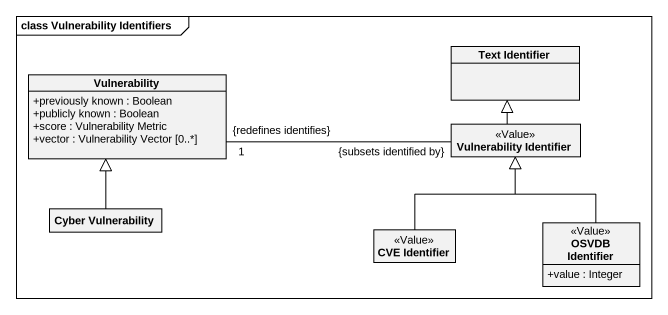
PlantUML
@startuml
mainframe class Vulnerability Identifiers
hide circle
hide empty members
skinparam classAttributeIconSize 0
class "Text Identifier" as Text_Identifier
class Vulnerability {
  +previously known : Boolean
  +publicly known : Boolean
  +score : Vulnerability Metric
  +vector : Vulnerability Vector [0..*]
}
class "Vulnerability Identifier" as Vulnerability_Identifier <<Value>>
class "Cyber Vulnerability" as Cyber_Vulnerability
class "CVE Identifier" as CVE_Identifier <<Value>>
class "OSVDB Identifier" as OSVDB_Identifier <<Value>> {
  +value : Integer
}
Vulnerability "1\n{redefines identifies}" -right- "{subsets identified by}" Vulnerability_Identifier
Vulnerability_Identifier -up-|> Text_Identifier
Cyber_Vulnerability -up-|> Vulnerability
CVE_Identifier -up-|> Vulnerability_Identifier
OSVDB_Identifier -up-|> Vulnerability_Identifier
@enduml
